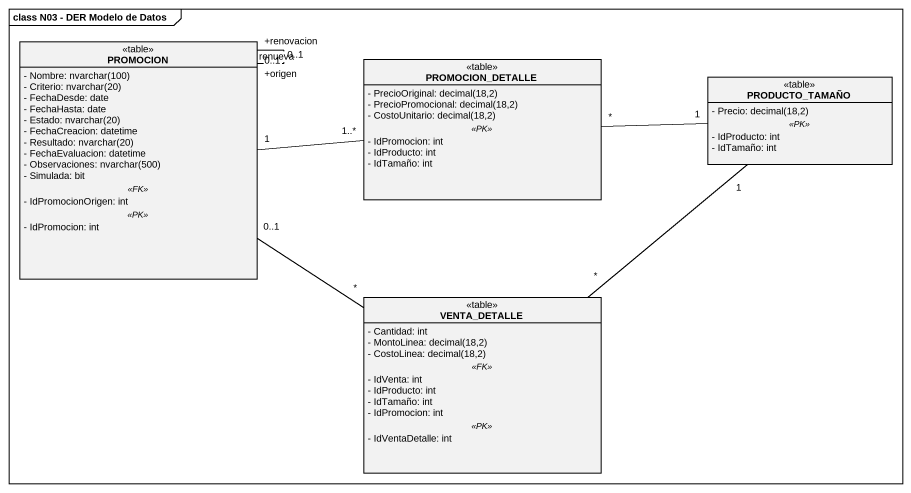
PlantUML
@startuml
mainframe class N03 - DER Modelo de Datos
hide circle
hide empty members
skinparam classAttributeIconSize 0
class PROMOCION <<table>> {
  {field} - Nombre: nvarchar(100)
  {field} - Criterio: nvarchar(20)
  - FechaDesde: date
  - FechaHasta: date
  {field} - Estado: nvarchar(20)
  - FechaCreacion: datetime
  {field} - Resultado: nvarchar(20)
  - FechaEvaluacion: datetime
  {field} - Observaciones: nvarchar(500)
  - Simulada: bit
  .. <<FK>> ..
  - IdPromocionOrigen: int
  .. <<PK>> ..
  - IdPromocion: int
}
class PROMOCION_DETALLE <<table>> {
  {field} - PrecioOriginal: decimal(18,2)
  {field} - PrecioPromocional: decimal(18,2)
  {field} - CostoUnitario: decimal(18,2)
  .. <<PK>> ..
  - IdPromocion: int
  - IdProducto: int
  - IdTamaño: int
}
class PRODUCTO_TAMAÑO <<table>> {
  {field} - Precio: decimal(18,2)
  .. <<PK>> ..
  - IdProducto: int
  - IdTamaño: int
}
class VENTA_DETALLE <<table>> {
  - Cantidad: int
  {field} - MontoLinea: decimal(18,2)
  {field} - CostoLinea: decimal(18,2)
  .. <<FK>> ..
  - IdVenta: int
  - IdProducto: int
  - IdTamaño: int
  - IdPromocion: int
  .. <<PK>> ..
  - IdVentaDetalle: int
}
PROMOCION "+origen\n0..1" -- "+renovacion\n0..1" PROMOCION : renueva
PROMOCION "1" -right- "1..*" PROMOCION_DETALLE
PROMOCION "0..1" -- "*" VENTA_DETALLE
PRODUCTO_TAMAÑO "1" -left- "*" PROMOCION_DETALLE
PRODUCTO_TAMAÑO "1" -- "*" VENTA_DETALLE
@enduml
